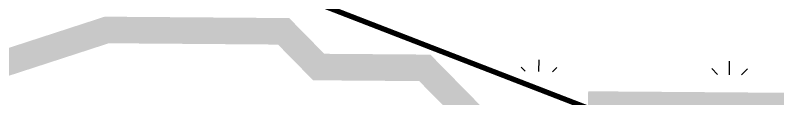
# Model space of a CAD drawing. Header units: metres. Extents: x 326467 to 340077, y 1811030 to 1824953.
# Drawn here: x 329007.5 to 329094.6, y 1812526.5 to 1812536.1 of the extents above; entities that cross this region are included whole.
import ezdxf

# ---------------------------------------------------------------- set-up
doc = ezdxf.new("R2010")
doc.units = ezdxf.units.M
doc.header["$MEASUREMENT"] = 0
for name, color, linetype in [('HAZARDS LINE', 1, 'Continuous'), ('MANGROOVE', 112, 'Continuous'), ('SURVEY PLOT BOUNDARY', 35, 'Continuous')]:
    doc.layers.add(name, color=color, linetype=linetype)

# ---------------------------------------------------------------- blocks, each defined once
blk = doc.blocks.new('16')
at = {"layer": 'MANGROOVE'}
h = blk.add_hatch(dxfattribs=at)
h.set_pattern_fill('GRASS', color=256, scale=0.6064283831244436, angle=-0.4421260210787279)
h.set_pattern_definition([(89.55787397892126, (320150.771940114, 1810233.29904524), (-10.80739406066538, 10.97548618565142), [2.888115174630163, -18.8954136209498]), (44.55787397892127, (320150.771940114, 1810233.29904524), (-10.80739406195207, 10.97548618695812), [2.888115174630163, -12.51516575673071]), (134.5578739789213, (320150.771940114, 1810233.29904524), (-10.97548618695812, -10.80739406195207), [2.888115174630163, -12.5151657567307])])
h.paths.add_polyline_path([(329495.3184547683, 1812826.445310589), (329509.2523405913, 1812862.849281924), (329546.7995464018, 1812893.722386078), (329583.6720340673, 1812941.163400231), (329604.7672574705, 1813003.101205367), (329619.4275886599, 1813062.809676002), (329615.6965076086, 1813084.314575957), (329601.889885337, 1813099.167855723), (329589.2356436432, 1813119.020569075), (329582.706268968, 1813138.826018581), (329570.5705120511, 1813150.86062971), (329568.441303639, 1813148.763702964), (329539.9883487569, 1813128.766700249), (329527.7985860102, 1813120.774138745), (329515.5465090691, 1813104.695431758), (329503.2320337101, 1813080.530579939), (329490.8239607239, 1813044.236510871), (329474.3734048869, 1813007.973636461), (329445.7332547507, 1812963.718199248), (329380.336704694, 1812871.226558152), (329306.824158824, 1812774.754316881), (329245.6572875222, 1812706.489999847), (329237.5100076263, 1812698.466243683), (329208.9945694525, 1812670.383012562), (329184.5840131975, 1812650.354815837), (329152.1197746737, 1812634.432080199), (329127.8028160457, 1812626.533100723), (329091.3584930891, 1812618.727704576), (329050.9029707145, 1812614.996574856), (329032.7120084209, 1812615.136949199), (329024.4682976955, 1812604.329272928), (329021.5618079504, 1812588.492001988), (329023.8913973575, 1812565.658317241), (329029.343685653, 1812550.591265085), (329037.6271700963, 1812541.623726212), (329059.5312748963, 1812529.768604295), (329124.5055164507, 1812528.703186644), (329209.3607125718, 1812556.428825406), (329287.7915240866, 1812607.677013118), (329330.9885396154, 1812649.079652298), (329374.0158378673, 1812698.134697411), (329389.9860058944, 1812711.08875635), (329403.6817702573, 1812717.939005366), (329441.8047392847, 1812747.003282282)])
at = {"layer": 'HAZARDS LINE', "lineweight": 18, "const_width": 3.032141915622218}
blk.add_lwpolyline([(329005.7810655322, 1812530.435190818), (329017.9395448462, 1812534.384680555), (329021.9819434733, 1812534.353486546), (329026.0244263241, 1812534.322291886), (329030.0668249512, 1812534.291097877), (329034.1092235783, 1812534.259903867), (329038.151706429, 1812534.228709207), (329042.1629058471, 1812530.154442782), (329046.2053886979, 1812530.123248122), (329054.2901859521, 1812530.060860103), (329058.3014695938, 1812525.986593027), (329062.3126690119, 1812521.912326601), (329066.3551518627, 1812521.881131941), (329070.3975504898, 1812521.849937932), (329074.4399491168, 1812521.818743922), (329074.4711483259, 1812525.861816339), (329078.5136311766, 1812525.830621679), (329086.5985126545, 1812525.76823301), (329090.6409112816, 1812525.737039), (329094.6833099087, 1812525.705844991), (329098.7257927594, 1812525.674650331)], dxfattribs=at)
at = {"layer": 'SURVEY PLOT BOUNDARY', "lineweight": 18, "const_width": 0.6064283831244436}
blk.add_lwpolyline([(329525.8642344008, 1812870.103564708), (329484.8472104874, 1812793.597130843), (329403.3121815576, 1812705.273423074), (329383.0688207658, 1812701.386322005), (329382.9752231387, 1812689.257104756), (329325.850749814, 1812620.961509488), (329301.471392768, 1812604.97638518), (329285.1768329762, 1812588.928872853), (329260.7974759302, 1812572.943748545), (329224.1971569285, 1812544.922990317), (329191.7641176137, 1812533.043327094), (329135.1388322833, 1812529.436974711), (329082.5248305947, 1812521.756355253), (328901.1457629028, 1812591.892328461)], dxfattribs=at)
blk.add_lwpolyline([(329082.5248305947, 1812521.756355253), (329082.4936313857, 1812517.713282837), (329078.2952367134, 1812497.529114765), (329029.5988368159, 1812473.645011631), (328948.8749873207, 1812490.441186688), (328896.5417785132, 1812519.148218977), (328848.313366751, 1812555.910202089), (328808.1698364665, 1812592.609796531), (328808.2010356756, 1812596.652868948), (328800.2097518248, 1812608.844474866), (328808.4506293478, 1812628.997448279), (328848.8437533044, 1812624.642433167), (328872.9424016929, 1812604.239905077), (328901.1457629028, 1812591.892328461)], close=True, dxfattribs=at)

msp = doc.modelspace()

# ---------------------------------------------------------------- block references
msp.add_blockref('16', (0, 0))

doc.saveas('drawing.dxf')
